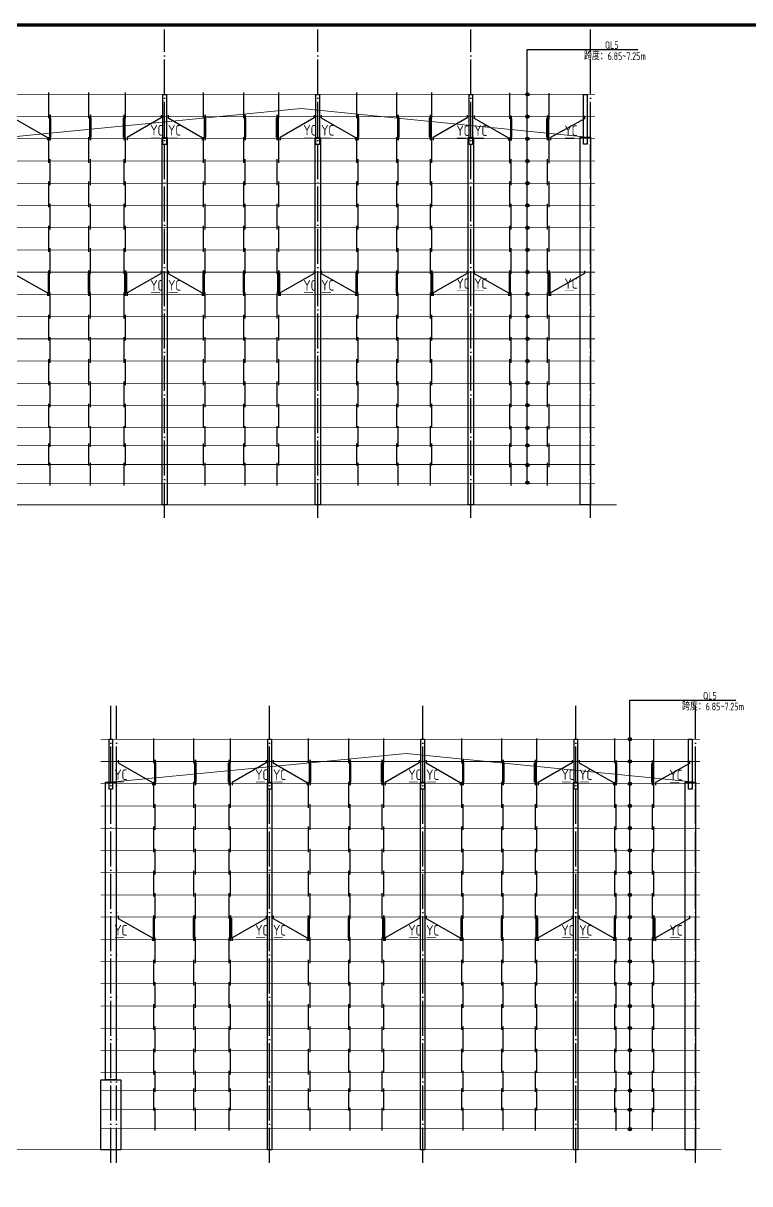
# Model space of a CAD drawing. Extents: x 69728788 to 150676229, y 15322671 to 43663798.
# Drawn here: x 75199754 to 75241285, y 20212688 to 20279003 of the extents above; entities that cross this region are included whole.
import ezdxf

# ---------------------------------------------------------------- set-up
doc = ezdxf.new("R2010")
doc.units = 0
doc.header["$LTSCALE"] = 1000
doc.header["$MEASUREMENT"] = 0
doc.linetypes.add('DOTE', pattern=[2.42, 2, -0.2, 0.02, -0.2])
doc.layers.get('0').update_dxf_attribs({"linetype": 'CONTINUOUS'})
for name, color, linetype in [('AXIS', 3, 'CONTINUOUS'), ('B标注', 3, 'CONTINUOUS'), ('DOTE', 251, 'DOTE'), ('PUB_DIM', 3, 'CONTINUOUS'), ('PUB_TITLE', 4, 'CONTINUOUS'), ('QL', 4, 'CONTINUOUS'), ('屋面隅撑', 1, 'CONTINUOUS'), ('檩条拉条', 253, 'CONTINUOUS'), ('钢柱', 3, 'CONTINUOUS')]:
    doc.layers.add(name, color=color, linetype=linetype)
doc.layers.add('节点', color=3, linetype='CONTINUOUS', lineweight=13)
doc.styles.add('TSSD_Rein', font='atssdeng.shx', dxfattribs={"width": 0.7, "bigfont": 'atssdchn.shx'})

msp = doc.modelspace()

# ---------------------------------------------------------------- hatches: boundary and pattern name
at = {"layer": 'PUB_DIM'}
for points in [[(75228572.4, 20275032, -1), (75228572.4, 20274844.3, -1)], [(75228572.4, 20273762, -1), (75228572.4, 20273574.3, -1)], [(75228572.4, 20272492, -1), (75228572.4, 20272304.3, -1)], [(75228572.4, 20271222, -1), (75228572.4, 20271034.3, -1)], [(75228572.4, 20269952, -1), (75228572.4, 20269764.3, -1)], [(75228572.4, 20268682, -1), (75228572.4, 20268494.3, -1)], [(75228572.4, 20267412, -1), (75228572.4, 20267224.3, -1)], [(75228572.4, 20266142, -1), (75228572.4, 20265954.3, -1)], [(75228572.4, 20264872, -1), (75228572.4, 20264684.3, -1)], [(75228572.4, 20263620.9, -1), (75228572.4, 20263433.2, -1)], [(75228572.4, 20262345.5, -1), (75228572.4, 20262157.8, -1)], [(75228572.4, 20261069.9, -1), (75228572.4, 20260882.2, -1)], [(75228572.4, 20259791.6, -1), (75228572.4, 20259603.9, -1)], [(75228572.4, 20258543.9, -1), (75228572.4, 20258356.2, -1)], [(75228572.4, 20257270.2, -1), (75228572.4, 20257082.5, -1)], [(75228572.4, 20255971.3, -1), (75228572.4, 20255783.6, -1)], [(75228572.4, 20254973.2, -1), (75228572.4, 20254785.5, -1)], [(75228572.4, 20253849.4, -1), (75228572.4, 20253661.7, -1)], [(75228572.4, 20252843.5, -1), (75228572.4, 20252655.8, -1)], [(75234431, 20238182.6, -1), (75234431, 20237994.9, -1)], [(75234431, 20236912.6, -1), (75234431, 20236724.9, -1)], [(75234431, 20235642.6, -1), (75234431, 20235454.9, -1)], [(75234431, 20234372.6, -1), (75234431, 20234184.9, -1)], [(75234431, 20233102.6, -1), (75234431, 20232914.9, -1)], [(75234431, 20231832.6, -1), (75234431, 20231644.9, -1)], [(75234431, 20230562.6, -1), (75234431, 20230374.9, -1)], [(75234431, 20229292.6, -1), (75234431, 20229104.9, -1)], [(75234431, 20228022.6, -1), (75234431, 20227834.9, -1)], [(75234431, 20226761.6, -1), (75234431, 20226573.9, -1)], [(75234431, 20225486.2, -1), (75234431, 20225298.5, -1)], [(75234431, 20224210.5, -1), (75234431, 20224022.8, -1)], [(75234431, 20222932.3, -1), (75234431, 20222744.6, -1)], [(75234431, 20221684.6, -1), (75234431, 20221496.9, -1)], [(75234431, 20220410.8, -1), (75234431, 20220223.1, -1)], [(75234431, 20219110.3, -1), (75234431, 20218922.6, -1)], [(75234438.7, 20218110.3, -1), (75234438.7, 20217922.6, -1)], [(75234431, 20217010.3, -1), (75234431, 20216822.6, -1)], [(75234431, 20215910.3, -1), (75234431, 20215722.6, -1)]]:
    msp.add_hatch(color=256, dxfattribs=at).paths.add_polyline_path(points)

# ---------------------------------------------------------------- linework, layer by layer
at = {"const_width": 50}
for points in [[(75124877.1, 20251488.1), (75233666.3, 20251488.1)], [(75124877.1, 20214636.9), (75239666.3, 20214636.9)]]:
    msp.add_lwpolyline(points, dxfattribs=at)
at = {"layer": 'B标注'}
for p, q in [((75228564, 20252849.7), (75228564, 20277496.8)), ((75228564, 20277496.8), (75234883.9, 20277496.8)), ((75234422.6, 20215916.5), (75234422.6, 20240316.6)), ((75234422.6, 20240316.6), (75240492.5, 20240316.6))]:
    msp.add_line(p, q, dxfattribs=at)
at = {"layer": 'DOTE'}
for p, q in [((75207838.5, 20250738.1), (75207838.5, 20278639.3)), ((75216588.5, 20250738.1), (75216588.5, 20278639.3)), ((75225338.5, 20250738.1), (75225338.5, 20278639.3)), ((75232188.5, 20250738.1), (75232188.5, 20278639.3)), ((75204763.5, 20213886.9), (75204763.5, 20239992.3)), ((75205088.5, 20213886.9), (75205088.5, 20239992.3)), ((75213838.5, 20213886.9), (75213838.5, 20239992.3)), ((75222588.5, 20213886.9), (75222588.5, 20239992.3)), ((75231338.5, 20213886.9), (75231338.5, 20239992.3)), ((75238188.5, 20213886.9), (75238188.5, 20239992.3))]:
    msp.add_line(p, q, dxfattribs=at)
at = {"layer": 'PUB_DIM'}
for centre in [(75228572.4, 20274938.1), (75228572.4, 20273668.1), (75228572.4, 20272398.1), (75228572.4, 20271128.1), (75228572.4, 20269858.1), (75228572.4, 20268588.1), (75228572.4, 20267318.1), (75228572.4, 20266048.1), (75228572.4, 20264778.1), (75228572.4, 20263527.1), (75228572.4, 20262251.7), (75228572.4, 20260976), (75228572.4, 20259697.8), (75228572.4, 20258450.1), (75228572.4, 20257176.3), (75228572.4, 20255877.5), (75228572.4, 20254879.4), (75228572.4, 20253755.5), (75228572.4, 20252749.7), (75234431, 20238088.8), (75234431, 20236818.8), (75234431, 20235548.8), (75234431, 20234278.8), (75234431, 20233008.8), (75234431, 20231738.8), (75234431, 20230468.8), (75234431, 20229198.8), (75234431, 20227928.8), (75234431, 20226667.7), (75234431, 20225392.3), (75234431, 20224116.7), (75234431, 20222838.4), (75234431, 20221590.7), (75234431, 20220317), (75234431, 20219016.5), (75234438.7, 20218016.5), (75234431, 20216916.5), (75234431, 20215816.5)]:
    msp.add_circle(centre, 93.9, dxfattribs=at)
at = {"layer": 'PUB_TITLE', "const_width": 200}
msp.add_lwpolyline([(75112584.3, 20164102.8), (75273784.3, 20164102.8), (75273784.3, 20278902.8), (75112584.3, 20278902.8)], close=True, dxfattribs=at)
at = {"layer": 'PUB_TITLE'}
msp.add_lwpolyline([(75107584.3, 20160102.8), (75275784.3, 20160102.8), (75275784.3, 20278902.8), (75107584.3, 20278902.8)], close=True, dxfattribs=at)
at = {"layer": 'QL', "const_width": 40}
for points in [[(75125838.5, 20274938.1), (75232438.5, 20274938.1)], [(75125838.5, 20273668.1), (75232438.5, 20273668.1)], [(75125838.5, 20273668.1), (75232438.5, 20273668.1)], [(75125838.5, 20272398.1), (75232438.5, 20272398.1)], [(75125838.5, 20271128.1), (75232438.5, 20271128.1)], [(75125838.5, 20269858.1), (75232438.5, 20269858.1)], [(75125838.5, 20268588.1), (75232438.5, 20268588.1)], [(75125838.5, 20267318.1), (75232438.5, 20267318.1)], [(75125838.5, 20267318.1), (75232438.5, 20267318.1)], [(75125838.5, 20266048.1), (75232438.5, 20266048.1)], [(75125838.5, 20264778.1), (75232438.5, 20264778.1)], [(75125838.5, 20263508.1), (75232438.5, 20263508.1)], [(75125838.5, 20262238.1), (75232438.5, 20262238.1)], [(75125838.5, 20260968.1), (75232438.5, 20260968.1)], [(75125838.5, 20259698.1), (75232438.5, 20259698.1)], [(75125838.5, 20258428.1), (75232438.5, 20258428.1)], [(75125838.5, 20257158.1), (75232438.5, 20257158.1)], [(75125838.5, 20255888.1), (75232438.5, 20255888.1)], [(75125838.5, 20254888.1), (75232438.5, 20254888.1)], [(75125838.5, 20253788.1), (75232438.5, 20253788.1)], [(75125838.5, 20252688.1), (75232438.5, 20252688.1)], [(75204188.5, 20238076.9), (75238438.5, 20238076.9)], [(75204188.5, 20236816.9), (75238438.5, 20236816.9)], [(75204188.5, 20236816.9), (75238438.5, 20236816.9)], [(75204188.5, 20235546.9), (75238438.5, 20235546.9)], [(75204188.5, 20234276.9), (75238438.5, 20234276.9)], [(75204188.5, 20233006.9), (75238438.5, 20233006.9)], [(75204188.5, 20231736.9), (75238438.5, 20231736.9)], [(75204188.5, 20230466.9), (75238438.5, 20230466.9)], [(75204188.5, 20230466.9), (75238438.5, 20230466.9)], [(75204188.5, 20229196.9), (75238438.5, 20229196.9)], [(75204188.5, 20227926.9), (75238438.5, 20227926.9)], [(75204188.5, 20226656.9), (75238438.5, 20226656.9)], [(75204188.5, 20225386.9), (75238438.5, 20225386.9)], [(75204188.5, 20224116.9), (75238438.5, 20224116.9)], [(75204188.5, 20222846.9), (75238438.5, 20222846.9)], [(75204188.5, 20221576.9), (75238438.5, 20221576.9)], [(75204188.5, 20220306.9), (75238438.5, 20220306.9)], [(75204188.5, 20219036.9), (75238438.5, 20219036.9)], [(75204188.5, 20218036.9), (75238438.5, 20218036.9)], [(75204188.5, 20216936.9), (75238438.5, 20216936.9)], [(75204188.5, 20215836.9), (75238438.5, 20215836.9)]]:
    msp.add_lwpolyline(points, dxfattribs=at)
at = {"layer": '屋面隅撑', "const_width": 30}
for points in [[(75207573.5, 20272469.1), (75207051.1, 20272469.1)], [(75208590, 20272469.1), (75208067.6, 20272469.1)], [(75216323.5, 20272469.1), (75215801.1, 20272469.1)], [(75217340, 20272469.1), (75216817.6, 20272469.1)], [(75225073.5, 20272449.1), (75224551.1, 20272449.1)], [(75226090, 20272449.1), (75225567.6, 20272449.1)], [(75231248.5, 20272449.1), (75230726.1, 20272449.1)], [(75225073.5, 20263710.2), (75224551.1, 20263710.2)], [(75226090, 20263710.2), (75225567.6, 20263710.2)], [(75231248.5, 20263710.2), (75230726.1, 20263710.2)], [(75207573.5, 20263608.1), (75207051.1, 20263608.1)], [(75208590, 20263608.1), (75208067.6, 20263608.1)], [(75216323.5, 20263608.1), (75215801.1, 20263608.1)], [(75217340, 20263608.1), (75216817.6, 20263608.1)], [(75205515, 20235646.9), (75204992.6, 20235646.9)], [(75213573.5, 20235646.9), (75213051.1, 20235646.9)], [(75214590, 20235646.9), (75214067.6, 20235646.9)], [(75222323.5, 20235646.9), (75221801.1, 20235646.9)], [(75223340, 20235646.9), (75222817.6, 20235646.9)], [(75231073.5, 20235646.9), (75230551.1, 20235646.9)], [(75232090, 20235646.9), (75231567.6, 20235646.9)], [(75237248.5, 20235626.9), (75236726.1, 20235626.9)], [(75205515, 20226756.9), (75204992.6, 20226756.9)], [(75213573.5, 20226756.9), (75213051.1, 20226756.9)], [(75214590, 20226756.9), (75214067.6, 20226756.9)], [(75222323.5, 20226756.9), (75221801.1, 20226756.9)], [(75223340, 20226756.9), (75222817.6, 20226756.9)], [(75231073.5, 20226756.9), (75230551.1, 20226756.9)], [(75232090, 20226756.9), (75231567.6, 20226756.9)], [(75237248.5, 20226756.9), (75236726.1, 20226756.9)]]:
    msp.add_lwpolyline(points, dxfattribs=at)
at = {"layer": '檩条拉条'}
for p, q in [((75201218.5, 20273568.1), (75201218.5, 20275037.8)), ((75203513.5, 20273568.1), (75203513.5, 20275037.8)), ((75205608.5, 20273568.1), (75205608.5, 20275037.8)), ((75210068.5, 20273568.1), (75210068.5, 20275037.8)), ((75212363.5, 20273568.1), (75212363.5, 20275037.8)), ((75214358.5, 20273568.1), (75214358.5, 20275037.8)), ((75218818.5, 20273568.1), (75218818.5, 20275037.8)), ((75221113.5, 20273568.1), (75221113.5, 20275037.8)), ((75223108.5, 20273568.1), (75223108.5, 20275037.8)), ((75227568.5, 20273548.1), (75227568.5, 20275017.8)), ((75229808.5, 20273528.1), (75229808.5, 20274997.8)), ((75201298.5, 20273761.3), (75201298.5, 20272318.1)), ((75201298.5, 20272318.1), (75201298.5, 20273761.3)), ((75203593.5, 20273761.3), (75203593.5, 20272318.1)), ((75203593.5, 20272318.1), (75203593.5, 20273761.3)), ((75205528.5, 20273761.3), (75205528.5, 20272318.1)), ((75205528.5, 20272318.1), (75205528.5, 20273761.3)), ((75210148.5, 20273761.3), (75210148.5, 20272318.1)), ((75210148.5, 20272318.1), (75210148.5, 20273761.3)), ((75212443.5, 20273761.3), (75212443.5, 20272318.1)), ((75212443.5, 20272318.1), (75212443.5, 20273761.3)), ((75214278.5, 20273761.3), (75214278.5, 20272318.1)), ((75214278.5, 20272318.1), (75214278.5, 20273761.3)), ((75218898.5, 20273761.3), (75218898.5, 20272318.1)), ((75218898.5, 20272318.1), (75218898.5, 20273761.3)), ((75221193.5, 20273761.3), (75221193.5, 20272318.1)), ((75221193.5, 20272318.1), (75221193.5, 20273761.3)), ((75223028.5, 20273761.3), (75223028.5, 20272318.1)), ((75223028.5, 20272318.1), (75223028.5, 20273761.3)), ((75227648.5, 20273701.3), (75227648.5, 20272298.1)), ((75227648.5, 20272298.1), (75227648.5, 20273701.3)), ((75229728.5, 20273721.3), (75229728.5, 20272318.1)), ((75229728.5, 20272318.1), (75229728.5, 20273721.3)), ((75201218.5, 20271028.1), (75201218.5, 20272497.8)), ((75203513.5, 20271028.1), (75203513.5, 20272497.8)), ((75205608.5, 20271028.1), (75205608.5, 20272497.8)), ((75210068.5, 20271028.1), (75210068.5, 20272497.8)), ((75212363.5, 20271028.1), (75212363.5, 20272497.8)), ((75214358.5, 20271028.1), (75214358.5, 20272497.8)), ((75218818.5, 20271028.1), (75218818.5, 20272497.8)), ((75221113.5, 20271028.1), (75221113.5, 20272497.8)), ((75223108.5, 20271028.1), (75223108.5, 20272497.8)), ((75227568.5, 20271008.1), (75227568.5, 20272477.8)), ((75229808.5, 20271008.1), (75229808.5, 20272497.8)), ((75201298.5, 20269758.1), (75201298.5, 20271227.8)), ((75203593.5, 20269758.1), (75203593.5, 20271227.8)), ((75205528.5, 20269758.1), (75205528.5, 20271227.8)), ((75210148.5, 20269758.1), (75210148.5, 20271227.8)), ((75212443.5, 20269758.1), (75212443.5, 20271227.8)), ((75214278.5, 20269758.1), (75214278.5, 20271227.8)), ((75218898.5, 20269758.1), (75218898.5, 20271227.8)), ((75221193.5, 20269758.1), (75221193.5, 20271227.8)), ((75223028.5, 20269758.1), (75223028.5, 20271227.8)), ((75227648.5, 20269758.1), (75227648.5, 20271227.8)), ((75229728.5, 20269758.1), (75229728.5, 20271227.8)), ((75201218.5, 20268488.1), (75201218.5, 20269957.8)), ((75203513.5, 20268488.1), (75203513.5, 20269957.8)), ((75205608.5, 20268488.1), (75205608.5, 20269957.8)), ((75210068.5, 20268488.1), (75210068.5, 20269957.8)), ((75212363.5, 20268488.1), (75212363.5, 20269957.8)), ((75214358.5, 20268488.1), (75214358.5, 20269957.8)), ((75218818.5, 20268488.1), (75218818.5, 20269957.8)), ((75221113.5, 20268488.1), (75221113.5, 20269957.8)), ((75223108.5, 20268488.1), (75223108.5, 20269957.8)), ((75227568.5, 20268488.1), (75227568.5, 20269957.8)), ((75229808.5, 20268488.1), (75229808.5, 20269957.8)), ((75201298.5, 20267218.1), (75201298.5, 20268687.8)), ((75203593.5, 20267218.1), (75203593.5, 20268687.8)), ((75205528.5, 20267218.1), (75205528.5, 20268687.8)), ((75210148.5, 20267218.1), (75210148.5, 20268687.8)), ((75212443.5, 20267218.1), (75212443.5, 20268687.8)), ((75214278.5, 20267218.1), (75214278.5, 20268687.8)), ((75218898.5, 20267218.1), (75218898.5, 20268687.8)), ((75221193.5, 20267218.1), (75221193.5, 20268687.8)), ((75223028.5, 20267218.1), (75223028.5, 20268687.8)), ((75227648.5, 20267218.1), (75227648.5, 20268687.8)), ((75229728.5, 20267218.1), (75229728.5, 20268687.8)), ((75201218.5, 20265948.1), (75201218.5, 20267417.8)), ((75203513.5, 20265948.1), (75203513.5, 20267417.8)), ((75205608.5, 20265948.1), (75205608.5, 20267417.8)), ((75210068.5, 20265948.1), (75210068.5, 20267417.8)), ((75212363.5, 20265948.1), (75212363.5, 20267417.8)), ((75214358.5, 20265948.1), (75214358.5, 20267417.8)), ((75218818.5, 20265948.1), (75218818.5, 20267417.8)), ((75221113.5, 20265948.1), (75221113.5, 20267417.8)), ((75223108.5, 20265948.1), (75223108.5, 20267417.8)), ((75227568.5, 20265948.1), (75227568.5, 20267417.8)), ((75229808.5, 20265948.1), (75229808.5, 20267417.8)), ((75201298.5, 20264678.1), (75201298.5, 20266147.8)), ((75203593.5, 20264678.1), (75203593.5, 20266147.8)), ((75205528.5, 20264678.1), (75205528.5, 20266147.8)), ((75210148.5, 20264678.1), (75210148.5, 20266147.8)), ((75212443.5, 20264678.1), (75212443.5, 20266147.8)), ((75214278.5, 20264678.1), (75214278.5, 20266147.8)), ((75218898.5, 20264678.1), (75218898.5, 20266147.8)), ((75221193.5, 20264678.1), (75221193.5, 20266147.8)), ((75223028.5, 20264678.1), (75223028.5, 20266147.8)), ((75227648.5, 20264678.1), (75227648.5, 20266147.8)), ((75229728.5, 20264678.1), (75229728.5, 20266147.8)), ((75201218.5, 20264871.3), (75201218.5, 20263428.1)), ((75201218.5, 20263428.1), (75201218.5, 20264871.3)), ((75203513.5, 20264871.3), (75203513.5, 20263428.1)), ((75203513.5, 20263428.1), (75203513.5, 20264871.3)), ((75205608.5, 20264871.3), (75205608.5, 20263428.1)), ((75205608.5, 20263428.1), (75205608.5, 20264871.3)), ((75210068.5, 20264871.3), (75210068.5, 20263428.1)), ((75210068.5, 20263428.1), (75210068.5, 20264871.3)), ((75212363.5, 20264871.3), (75212363.5, 20263428.1)), ((75212363.5, 20263428.1), (75212363.5, 20264871.3)), ((75214358.5, 20264871.3), (75214358.5, 20263428.1)), ((75214358.5, 20263428.1), (75214358.5, 20264871.3)), ((75218818.5, 20264871.3), (75218818.5, 20263428.1)), ((75218818.5, 20263428.1), (75218818.5, 20264871.3)), ((75221113.5, 20264871.3), (75221113.5, 20263428.1)), ((75221113.5, 20263428.1), (75221113.5, 20264871.3)), ((75223108.5, 20264871.3), (75223108.5, 20263428.1)), ((75223108.5, 20263428.1), (75223108.5, 20264871.3)), ((75227568.5, 20264871.3), (75227568.5, 20263428.1)), ((75227568.5, 20263428.1), (75227568.5, 20264871.3)), ((75229808.5, 20264871.3), (75229808.5, 20263428.1)), ((75229808.5, 20263428.1), (75229808.5, 20264871.3)), ((75201298.5, 20262138.1), (75201298.5, 20263607.8)), ((75203593.5, 20262138.1), (75203593.5, 20263607.8)), ((75205528.5, 20262138.1), (75205528.5, 20263607.8)), ((75210148.5, 20262138.1), (75210148.5, 20263607.8)), ((75212443.5, 20262138.1), (75212443.5, 20263607.8)), ((75214278.5, 20262138.1), (75214278.5, 20263607.8)), ((75218898.5, 20262138.1), (75218898.5, 20263607.8)), ((75221193.5, 20262138.1), (75221193.5, 20263607.8)), ((75223028.5, 20262138.1), (75223028.5, 20263607.8)), ((75227648.5, 20262138.1), (75227648.5, 20263607.8)), ((75229728.5, 20262138.1), (75229728.5, 20263607.8)), ((75201218.5, 20260868.1), (75201218.5, 20262337.8)), ((75203513.5, 20260868.1), (75203513.5, 20262337.8)), ((75205608.5, 20260868.1), (75205608.5, 20262337.8)), ((75210068.5, 20260868.1), (75210068.5, 20262337.8)), ((75212363.5, 20260868.1), (75212363.5, 20262337.8)), ((75214358.5, 20260868.1), (75214358.5, 20262337.8)), ((75218818.5, 20260868.1), (75218818.5, 20262337.8)), ((75221113.5, 20260868.1), (75221113.5, 20262337.8)), ((75223108.5, 20260868.1), (75223108.5, 20262337.8)), ((75227568.5, 20260868.1), (75227568.5, 20262337.8)), ((75229808.5, 20260868.1), (75229808.5, 20262337.8)), ((75201298.5, 20259598.1), (75201298.5, 20261067.8)), ((75203593.5, 20259598.1), (75203593.5, 20261067.8)), ((75205528.5, 20259598.1), (75205528.5, 20261067.8)), ((75210148.5, 20259598.1), (75210148.5, 20261067.8)), ((75212443.5, 20259598.1), (75212443.5, 20261067.8)), ((75214278.5, 20259598.1), (75214278.5, 20261067.8)), ((75218898.5, 20259598.1), (75218898.5, 20261067.8)), ((75221193.5, 20259598.1), (75221193.5, 20261067.8)), ((75223028.5, 20259598.1), (75223028.5, 20261067.8)), ((75227648.5, 20259598.1), (75227648.5, 20261067.8)), ((75229728.5, 20259598.1), (75229728.5, 20261067.8)), ((75201218.5, 20258328.1), (75201218.5, 20259797.8)), ((75203513.5, 20258328.1), (75203513.5, 20259797.8)), ((75205608.5, 20258328.1), (75205608.5, 20259797.8)), ((75210068.5, 20258328.1), (75210068.5, 20259797.8)), ((75212363.5, 20258328.1), (75212363.5, 20259797.8)), ((75214358.5, 20258328.1), (75214358.5, 20259797.8)), ((75218818.5, 20258328.1), (75218818.5, 20259797.8)), ((75221113.5, 20258328.1), (75221113.5, 20259797.8)), ((75223108.5, 20258328.1), (75223108.5, 20259797.8)), ((75227568.5, 20258328.1), (75227568.5, 20259797.8)), ((75229808.5, 20258328.1), (75229808.5, 20259797.8)), ((75201298.5, 20257058.1), (75201298.5, 20258527.8)), ((75203593.5, 20257058.1), (75203593.5, 20258527.8)), ((75205528.5, 20257058.1), (75205528.5, 20258527.8)), ((75210148.5, 20257058.1), (75210148.5, 20258527.8)), ((75212443.5, 20257058.1), (75212443.5, 20258527.8)), ((75214278.5, 20257058.1), (75214278.5, 20258527.8)), ((75218898.5, 20257058.1), (75218898.5, 20258527.8)), ((75221193.5, 20257058.1), (75221193.5, 20258527.8)), ((75223028.5, 20257058.1), (75223028.5, 20258527.8)), ((75227648.5, 20257058.1), (75227648.5, 20258527.8)), ((75229728.5, 20257058.1), (75229728.5, 20258527.8)), ((75201218.5, 20255888.1), (75201218.5, 20257257.8)), ((75203513.5, 20255888.1), (75203513.5, 20257257.8)), ((75205608.5, 20255888.1), (75205608.5, 20257257.8)), ((75210068.5, 20255888.1), (75210068.5, 20257257.8)), ((75212363.5, 20255888.1), (75212363.5, 20257257.8)), ((75214358.5, 20255888.1), (75214358.5, 20257257.8)), ((75218818.5, 20255888.1), (75218818.5, 20257257.8)), ((75221113.5, 20255888.1), (75221113.5, 20257257.8)), ((75223108.5, 20255888.1), (75223108.5, 20257257.8)), ((75227568.5, 20255798.1), (75227568.5, 20257257.8)), ((75229808.5, 20255798.1), (75229808.5, 20257257.8)), ((75201298.5, 20254788.1), (75201298.5, 20255987.8)), ((75203593.5, 20254788.1), (75203593.5, 20255987.8)), ((75205528.5, 20254788.1), (75205528.5, 20255987.8)), ((75210148.5, 20254788.1), (75210148.5, 20255987.8)), ((75212443.5, 20254788.1), (75212443.5, 20255987.8)), ((75214278.5, 20254788.1), (75214278.5, 20255987.8)), ((75218898.5, 20254788.1), (75218898.5, 20255987.8)), ((75221193.5, 20254788.1), (75221193.5, 20255987.8)), ((75223028.5, 20254788.1), (75223028.5, 20255987.8)), ((75227648.5, 20254788.1), (75227648.5, 20255987.8)), ((75229728.5, 20254788.1), (75229728.5, 20255987.8)), ((75201218.5, 20253728.1), (75201218.5, 20254987.8)), ((75203513.5, 20253728.1), (75203513.5, 20254987.8)), ((75205608.5, 20253728.1), (75205608.5, 20254987.8)), ((75210068.5, 20253728.1), (75210068.5, 20254987.8)), ((75212363.5, 20253728.1), (75212363.5, 20254987.8)), ((75214358.5, 20253728.1), (75214358.5, 20254987.8)), ((75218818.5, 20253728.1), (75218818.5, 20254987.8)), ((75221113.5, 20253728.1), (75221113.5, 20254987.8)), ((75223108.5, 20253728.1), (75223108.5, 20254987.8)), ((75227568.5, 20253638.1), (75227568.5, 20254987.8)), ((75229808.5, 20253638.1), (75229808.5, 20254987.8)), ((75201298.5, 20252588.1), (75201298.5, 20253887.8)), ((75203593.5, 20252588.1), (75203593.5, 20253887.8)), ((75205528.5, 20252588.1), (75205528.5, 20253887.8)), ((75210148.5, 20252588.1), (75210148.5, 20253887.8)), ((75212443.5, 20252588.1), (75212443.5, 20253887.8)), ((75214278.5, 20252588.1), (75214278.5, 20253887.8)), ((75218898.5, 20252588.1), (75218898.5, 20253887.8)), ((75221193.5, 20252588.1), (75221193.5, 20253887.8)), ((75223028.5, 20252588.1), (75223028.5, 20253887.8)), ((75227648.5, 20252588.1), (75227648.5, 20253887.8)), ((75229728.5, 20252588.1), (75229728.5, 20253887.8)), ((75207218.5, 20236716.9), (75207218.5, 20238136.6)), ((75209513.5, 20236716.9), (75209513.5, 20238136.6)), ((75211608.5, 20236716.9), (75211608.5, 20238136.6)), ((75216068.5, 20236716.9), (75216068.5, 20238136.6)), ((75218363.5, 20236716.9), (75218363.5, 20238136.6)), ((75220358.5, 20236716.9), (75220358.5, 20238136.6)), ((75224818.5, 20236716.9), (75224818.5, 20238136.6)), ((75227113.5, 20236716.9), (75227113.5, 20238136.6)), ((75229108.5, 20236716.9), (75229108.5, 20238136.6)), ((75233568.5, 20236716.9), (75233568.5, 20238136.6)), ((75235808.5, 20236676.9), (75235808.5, 20238096.6)), ((75207298.5, 20236910.1), (75207298.5, 20235466.9)), ((75207298.5, 20235466.9), (75207298.5, 20236910.1)), ((75209593.5, 20236910.1), (75209593.5, 20235466.9)), ((75209593.5, 20235466.9), (75209593.5, 20236910.1)), ((75211528.5, 20236910.1), (75211528.5, 20235466.9)), ((75211528.5, 20235466.9), (75211528.5, 20236910.1)), ((75216148.5, 20236910.1), (75216148.5, 20235466.9)), ((75216148.5, 20235466.9), (75216148.5, 20236910.1)), ((75218443.5, 20236910.1), (75218443.5, 20235466.9)), ((75218443.5, 20235466.9), (75218443.5, 20236910.1)), ((75220278.5, 20236910.1), (75220278.5, 20235466.9)), ((75220278.5, 20235466.9), (75220278.5, 20236910.1)), ((75224898.5, 20236910.1), (75224898.5, 20235466.9)), ((75224898.5, 20235466.9), (75224898.5, 20236910.1)), ((75227193.5, 20236910.1), (75227193.5, 20235466.9)), ((75227193.5, 20235466.9), (75227193.5, 20236910.1)), ((75229028.5, 20236910.1), (75229028.5, 20235466.9)), ((75229028.5, 20235466.9), (75229028.5, 20236910.1)), ((75233648.5, 20236870.1), (75233648.5, 20235466.9)), ((75233648.5, 20235466.9), (75233648.5, 20236870.1)), ((75235728.5, 20236870.1), (75235728.5, 20235466.9)), ((75235728.5, 20235466.9), (75235728.5, 20236870.1)), ((75207218.5, 20234176.9), (75207218.5, 20235646.6)), ((75209513.5, 20234176.9), (75209513.5, 20235646.6)), ((75211608.5, 20234176.9), (75211608.5, 20235646.6)), ((75216068.5, 20234176.9), (75216068.5, 20235646.6)), ((75218363.5, 20234176.9), (75218363.5, 20235646.6)), ((75220358.5, 20234176.9), (75220358.5, 20235646.6)), ((75224818.5, 20234176.9), (75224818.5, 20235646.6)), ((75227113.5, 20234176.9), (75227113.5, 20235646.6)), ((75229108.5, 20234176.9), (75229108.5, 20235646.6)), ((75233568.5, 20234176.9), (75233568.5, 20235646.6)), ((75235808.5, 20234176.9), (75235808.5, 20235646.6)), ((75207298.5, 20232906.9), (75207298.5, 20234376.6)), ((75209593.5, 20232906.9), (75209593.5, 20234376.6)), ((75211528.5, 20232906.9), (75211528.5, 20234376.6)), ((75216148.5, 20232906.9), (75216148.5, 20234376.6)), ((75218443.5, 20232906.9), (75218443.5, 20234376.6)), ((75220278.5, 20232906.9), (75220278.5, 20234376.6)), ((75224898.5, 20232906.9), (75224898.5, 20234376.6)), ((75227193.5, 20232906.9), (75227193.5, 20234376.6)), ((75229028.5, 20232906.9), (75229028.5, 20234376.6)), ((75233648.5, 20232906.9), (75233648.5, 20234376.6)), ((75235728.5, 20232906.9), (75235728.5, 20234376.6)), ((75207218.5, 20231636.9), (75207218.5, 20233106.6)), ((75209513.5, 20231636.9), (75209513.5, 20233106.6)), ((75211608.5, 20231636.9), (75211608.5, 20233106.6)), ((75216068.5, 20231636.9), (75216068.5, 20233106.6)), ((75218363.5, 20231636.9), (75218363.5, 20233106.6)), ((75220358.5, 20231636.9), (75220358.5, 20233106.6)), ((75224818.5, 20231636.9), (75224818.5, 20233106.6)), ((75227113.5, 20231636.9), (75227113.5, 20233106.6)), ((75229108.5, 20231636.9), (75229108.5, 20233106.6)), ((75233568.5, 20231636.9), (75233568.5, 20233106.6)), ((75235808.5, 20231636.9), (75235808.5, 20233106.6)), ((75207298.5, 20230366.9), (75207298.5, 20231836.6)), ((75209593.5, 20230366.9), (75209593.5, 20231836.6)), ((75211528.5, 20230366.9), (75211528.5, 20231836.6)), ((75216148.5, 20230366.9), (75216148.5, 20231836.6)), ((75218443.5, 20230366.9), (75218443.5, 20231836.6)), ((75220278.5, 20230366.9), (75220278.5, 20231836.6)), ((75224898.5, 20230366.9), (75224898.5, 20231836.6)), ((75227193.5, 20230366.9), (75227193.5, 20231836.6)), ((75229028.5, 20230366.9), (75229028.5, 20231836.6)), ((75233648.5, 20230366.9), (75233648.5, 20231836.6)), ((75235728.5, 20230366.9), (75235728.5, 20231836.6)), ((75207218.5, 20229096.9), (75207218.5, 20230566.6)), ((75209513.5, 20229096.9), (75209513.5, 20230566.6)), ((75211608.5, 20229096.9), (75211608.5, 20230566.6)), ((75216068.5, 20229096.9), (75216068.5, 20230566.6)), ((75218363.5, 20229096.9), (75218363.5, 20230566.6)), ((75220358.5, 20229096.9), (75220358.5, 20230566.6)), ((75224818.5, 20229096.9), (75224818.5, 20230566.6)), ((75227113.5, 20229096.9), (75227113.5, 20230566.6)), ((75229108.5, 20229096.9), (75229108.5, 20230566.6)), ((75233568.5, 20229096.9), (75233568.5, 20230566.6)), ((75235808.5, 20229096.9), (75235808.5, 20230566.6)), ((75207298.5, 20227826.9), (75207298.5, 20229296.6)), ((75209593.5, 20227826.9), (75209593.5, 20229296.6)), ((75211528.5, 20227826.9), (75211528.5, 20229296.6)), ((75216148.5, 20227826.9), (75216148.5, 20229296.6)), ((75218443.5, 20227826.9), (75218443.5, 20229296.6)), ((75220278.5, 20227826.9), (75220278.5, 20229296.6)), ((75224898.5, 20227826.9), (75224898.5, 20229296.6)), ((75227193.5, 20227826.9), (75227193.5, 20229296.6)), ((75229028.5, 20227826.9), (75229028.5, 20229296.6)), ((75233648.5, 20227826.9), (75233648.5, 20229296.6)), ((75235728.5, 20227826.9), (75235728.5, 20229296.6)), ((75207218.5, 20228020.1), (75207218.5, 20226576.9)), ((75207218.5, 20226576.9), (75207218.5, 20228020.1)), ((75209513.5, 20228020.1), (75209513.5, 20226576.9)), ((75209513.5, 20226576.9), (75209513.5, 20228020.1)), ((75211608.5, 20228020.1), (75211608.5, 20226576.9)), ((75211608.5, 20226576.9), (75211608.5, 20228020.1)), ((75216068.5, 20228020.1), (75216068.5, 20226576.9)), ((75216068.5, 20226576.9), (75216068.5, 20228020.1)), ((75218363.5, 20228020.1), (75218363.5, 20226576.9)), ((75218363.5, 20226576.9), (75218363.5, 20228020.1)), ((75220358.5, 20228020.1), (75220358.5, 20226576.9)), ((75220358.5, 20226576.9), (75220358.5, 20228020.1)), ((75224818.5, 20228020.1), (75224818.5, 20226576.9)), ((75224818.5, 20226576.9), (75224818.5, 20228020.1)), ((75227113.5, 20228020.1), (75227113.5, 20226576.9)), ((75227113.5, 20226576.9), (75227113.5, 20228020.1)), ((75229108.5, 20228020.1), (75229108.5, 20226576.9)), ((75229108.5, 20226576.9), (75229108.5, 20228020.1)), ((75233568.5, 20228020.1), (75233568.5, 20226576.9)), ((75233568.5, 20226576.9), (75233568.5, 20228020.1)), ((75235808.5, 20228020.1), (75235808.5, 20226576.9)), ((75235808.5, 20226576.9), (75235808.5, 20228020.1)), ((75207298.5, 20225286.9), (75207298.5, 20226756.6)), ((75209593.5, 20225286.9), (75209593.5, 20226756.6)), ((75211528.5, 20225286.9), (75211528.5, 20226756.6)), ((75216148.5, 20225286.9), (75216148.5, 20226756.6)), ((75218443.5, 20225286.9), (75218443.5, 20226756.6)), ((75220278.5, 20225286.9), (75220278.5, 20226756.6)), ((75224898.5, 20225286.9), (75224898.5, 20226756.6)), ((75227193.5, 20225286.9), (75227193.5, 20226756.6)), ((75229028.5, 20225286.9), (75229028.5, 20226756.6)), ((75233648.5, 20225286.9), (75233648.5, 20226756.6)), ((75235728.5, 20225286.9), (75235728.5, 20226756.6)), ((75207218.5, 20224016.9), (75207218.5, 20225486.6)), ((75209513.5, 20224016.9), (75209513.5, 20225486.6)), ((75211608.5, 20224016.9), (75211608.5, 20225486.6)), ((75216068.5, 20224016.9), (75216068.5, 20225486.6)), ((75218363.5, 20224016.9), (75218363.5, 20225486.6)), ((75220358.5, 20224016.9), (75220358.5, 20225486.6)), ((75224818.5, 20224016.9), (75224818.5, 20225486.6)), ((75227113.5, 20224016.9), (75227113.5, 20225486.6)), ((75229108.5, 20224016.9), (75229108.5, 20225486.6)), ((75233568.5, 20224016.9), (75233568.5, 20225486.6)), ((75235808.5, 20224016.9), (75235808.5, 20225486.6)), ((75207298.5, 20222746.9), (75207298.5, 20224216.6)), ((75209593.5, 20222746.9), (75209593.5, 20224216.6)), ((75211528.5, 20222746.9), (75211528.5, 20224216.6)), ((75216148.5, 20222746.9), (75216148.5, 20224216.6)), ((75218443.5, 20222746.9), (75218443.5, 20224216.6)), ((75220278.5, 20222746.9), (75220278.5, 20224216.6)), ((75224898.5, 20222746.9), (75224898.5, 20224216.6)), ((75227193.5, 20222746.9), (75227193.5, 20224216.6)), ((75229028.5, 20222746.9), (75229028.5, 20224216.6)), ((75233648.5, 20222746.9), (75233648.5, 20224216.6)), ((75235728.5, 20222746.9), (75235728.5, 20224216.6)), ((75207218.5, 20221476.9), (75207218.5, 20222946.6)), ((75209513.5, 20221476.9), (75209513.5, 20222946.6)), ((75211608.5, 20221476.9), (75211608.5, 20222946.6)), ((75216068.5, 20221476.9), (75216068.5, 20222946.6)), ((75218363.5, 20221476.9), (75218363.5, 20222946.6)), ((75220358.5, 20221476.9), (75220358.5, 20222946.6)), ((75224818.5, 20221476.9), (75224818.5, 20222946.6)), ((75227113.5, 20221476.9), (75227113.5, 20222946.6)), ((75229108.5, 20221476.9), (75229108.5, 20222946.6)), ((75233568.5, 20221476.9), (75233568.5, 20222946.6)), ((75235808.5, 20221476.9), (75235808.5, 20222946.6)), ((75207298.5, 20220206.9), (75207298.5, 20221676.6)), ((75209593.5, 20220206.9), (75209593.5, 20221676.6)), ((75211528.5, 20220206.9), (75211528.5, 20221676.6)), ((75216148.5, 20220206.9), (75216148.5, 20221676.6)), ((75218443.5, 20220206.9), (75218443.5, 20221676.6)), ((75220278.5, 20220206.9), (75220278.5, 20221676.6)), ((75224898.5, 20220206.9), (75224898.5, 20221676.6)), ((75227193.5, 20220206.9), (75227193.5, 20221676.6)), ((75229028.5, 20220206.9), (75229028.5, 20221676.6)), ((75233648.5, 20220206.9), (75233648.5, 20221676.6)), ((75235728.5, 20220206.9), (75235728.5, 20221676.6)), ((75207218.5, 20218936.9), (75207218.5, 20220406.6)), ((75209513.5, 20218936.9), (75209513.5, 20220406.6)), ((75211608.5, 20218936.9), (75211608.5, 20220406.6)), ((75216068.5, 20218936.9), (75216068.5, 20220406.6)), ((75218363.5, 20219036.9), (75218363.5, 20220406.6)), ((75220358.5, 20219036.9), (75220358.5, 20220406.6)), ((75224818.5, 20219036.9), (75224818.5, 20220406.6)), ((75227113.5, 20219036.9), (75227113.5, 20220406.6)), ((75229108.5, 20219036.9), (75229108.5, 20220406.6)), ((75233568.5, 20219036.9), (75233568.5, 20220406.6)), ((75235808.5, 20219036.9), (75235808.5, 20220406.6)), ((75207298.5, 20217936.9), (75207298.5, 20219136.6)), ((75209593.5, 20217936.9), (75209593.5, 20219136.6)), ((75211528.5, 20217936.9), (75211528.5, 20219136.6)), ((75216148.5, 20217936.9), (75216148.5, 20219136.6)), ((75218443.5, 20217936.9), (75218443.5, 20219136.6)), ((75220278.5, 20217936.9), (75220278.5, 20219136.6)), ((75224898.5, 20217936.9), (75224898.5, 20219136.6)), ((75227193.5, 20217936.9), (75227193.5, 20219136.6)), ((75229028.5, 20217936.9), (75229028.5, 20219136.6)), ((75233648.5, 20217936.9), (75233648.5, 20219136.6)), ((75235728.5, 20217936.9), (75235728.5, 20219136.6)), ((75207218.5, 20216876.9), (75207218.5, 20218136.6)), ((75209513.5, 20216876.9), (75209513.5, 20218136.6)), ((75211608.5, 20216876.9), (75211608.5, 20218136.6)), ((75216068.5, 20216876.9), (75216068.5, 20218136.6)), ((75218363.5, 20216876.9), (75218363.5, 20218136.6)), ((75220358.5, 20216876.9), (75220358.5, 20218136.6)), ((75224818.5, 20216876.9), (75224818.5, 20218136.6)), ((75227113.5, 20216876.9), (75227113.5, 20218136.6)), ((75229108.5, 20216876.9), (75229108.5, 20218136.6)), ((75233568.5, 20216786.9), (75233568.5, 20218136.6)), ((75235808.5, 20216786.9), (75235808.5, 20218136.6)), ((75207298.5, 20215736.9), (75207298.5, 20217036.6)), ((75209593.5, 20215736.9), (75209593.5, 20217036.6)), ((75211528.5, 20215736.9), (75211528.5, 20217036.6)), ((75216148.5, 20215736.9), (75216148.5, 20217036.6)), ((75218443.5, 20215736.9), (75218443.5, 20217036.6)), ((75220278.5, 20215736.9), (75220278.5, 20217036.6)), ((75224898.5, 20215736.9), (75224898.5, 20217036.6)), ((75227193.5, 20215736.9), (75227193.5, 20217036.6)), ((75229028.5, 20215736.9), (75229028.5, 20217036.6)), ((75233648.5, 20215736.9), (75233648.5, 20217036.6)), ((75235728.5, 20215736.9), (75235728.5, 20217036.6))]:
    msp.add_line(p, q, dxfattribs=at)
for points in [[(75199188.5, 20273748.1), (75199188.5, 20273588.1), (75201138.5, 20272478.1), (75201138.5, 20272318.1)], [(75207638.5, 20273748.1), (75207638.5, 20273588.1), (75205688.5, 20272478.1), (75205688.5, 20272318.1)], [(75208038.5, 20273748.1), (75208038.5, 20273588.1), (75209988.5, 20272478.1), (75209988.5, 20272318.1)], [(75216388.5, 20273748.1), (75216388.5, 20273588.1), (75214438.5, 20272478.1), (75214438.5, 20272318.1)], [(75216788.5, 20273748.1), (75216788.5, 20273588.1), (75218738.5, 20272478.1), (75218738.5, 20272318.1)], [(75225138.5, 20273748.1), (75225138.5, 20273588.1), (75223188.5, 20272478.1), (75223188.5, 20272318.1)], [(75225538.5, 20273728.1), (75225538.5, 20273568.1), (75227488.5, 20272458.1), (75227488.5, 20272298.1)], [(75231838.5, 20273708.1), (75231838.5, 20273548.1), (75229888.5, 20272478.1), (75229888.5, 20272318.1)], [(75199188.5, 20264858.1), (75199188.5, 20264698.1), (75201138.5, 20263588.1), (75201138.5, 20263428.1)], [(75207638.5, 20264858.1), (75207638.5, 20264698.1), (75205688.5, 20263588.1), (75205688.5, 20263428.1)], [(75208038.5, 20264858.1), (75208038.5, 20264698.1), (75209988.5, 20263588.1), (75209988.5, 20263428.1)], [(75216388.5, 20264858.1), (75216388.5, 20264698.1), (75214438.5, 20263588.1), (75214438.5, 20263428.1)], [(75216788.5, 20264858.1), (75216788.5, 20264698.1), (75218738.5, 20263588.1), (75218738.5, 20263428.1)], [(75225138.5, 20264858.1), (75225138.5, 20264698.1), (75223188.5, 20263588.1), (75223188.5, 20263428.1)], [(75225538.5, 20264858.1), (75225538.5, 20264698.1), (75227488.5, 20263588.1), (75227488.5, 20263428.1)], [(75231838.5, 20264858.1), (75231838.5, 20264698.1), (75229888.5, 20263588.1), (75229888.5, 20263428.1)], [(75205188.5, 20236897), (75205188.5, 20236737), (75207138.5, 20235627), (75207138.5, 20235467)], [(75213638.5, 20236897), (75213638.5, 20236737), (75211688.5, 20235627), (75211688.5, 20235467)], [(75214038.5, 20236897), (75214038.5, 20236737), (75215988.5, 20235627), (75215988.5, 20235467)], [(75222388.5, 20236897), (75222388.5, 20236737), (75220438.5, 20235627), (75220438.5, 20235467)], [(75222788.5, 20236897), (75222788.5, 20236737), (75224738.5, 20235627), (75224738.5, 20235467)], [(75231138.5, 20236897), (75231138.5, 20236737), (75229188.5, 20235627), (75229188.5, 20235467)], [(75231538.5, 20236897), (75231538.5, 20236737), (75233488.5, 20235627), (75233488.5, 20235467)], [(75237838.5, 20236857), (75237838.5, 20236697), (75235888.5, 20235627), (75235888.5, 20235467)], [(75205188.5, 20228007), (75205188.5, 20227847), (75207138.5, 20226737), (75207138.5, 20226577)], [(75213638.5, 20228007), (75213638.5, 20227847), (75211688.5, 20226737), (75211688.5, 20226577)], [(75214038.5, 20228007), (75214038.5, 20227847), (75215988.5, 20226737), (75215988.5, 20226577)], [(75222388.5, 20228007), (75222388.5, 20227847), (75220438.5, 20226737), (75220438.5, 20226577)], [(75222788.5, 20228007), (75222788.5, 20227847), (75224738.5, 20226737), (75224738.5, 20226577)], [(75231138.5, 20228007), (75231138.5, 20227847), (75229188.5, 20226737), (75229188.5, 20226577)], [(75231538.5, 20228007), (75231538.5, 20227847), (75233488.5, 20226737), (75233488.5, 20226577)], [(75237838.5, 20228007), (75237838.5, 20227847), (75235888.5, 20226737), (75235888.5, 20226577)]]:
    msp.add_lwpolyline(points, dxfattribs=at)
for points in [[(75201341.8, 20273601.3), (75201255.3, 20273601.3), (75201255.3, 20272491.3), (75201341.8, 20272491.3)], [(75203636.8, 20273601.3), (75203550.3, 20273601.3), (75203550.3, 20272491.3), (75203636.8, 20272491.3)], [(75205485.3, 20273601.3), (75205571.8, 20273601.3), (75205571.8, 20272491.3), (75205485.3, 20272491.3)], [(75210191.8, 20273601.3), (75210105.3, 20273601.3), (75210105.3, 20272491.3), (75210191.8, 20272491.3)], [(75212486.8, 20273601.3), (75212400.3, 20273601.3), (75212400.3, 20272491.3), (75212486.8, 20272491.3)], [(75214235.3, 20273601.3), (75214321.8, 20273601.3), (75214321.8, 20272491.3), (75214235.3, 20272491.3)], [(75218941.8, 20273601.3), (75218855.3, 20273601.3), (75218855.3, 20272491.3), (75218941.8, 20272491.3)], [(75221236.8, 20273601.3), (75221150.3, 20273601.3), (75221150.3, 20272491.3), (75221236.8, 20272491.3)], [(75222985.3, 20273601.3), (75223071.8, 20273601.3), (75223071.8, 20272491.3), (75222985.3, 20272491.3)], [(75227691.8, 20273541.3), (75227605.3, 20273541.3), (75227605.3, 20272471.3), (75227691.8, 20272471.3)], [(75229685.3, 20273561.3), (75229771.8, 20273561.3), (75229771.8, 20272491.3), (75229685.3, 20272491.3)], [(75201261.8, 20264711.3), (75201175.3, 20264711.3), (75201175.3, 20263601.3), (75201261.8, 20263601.3)], [(75203556.8, 20264711.3), (75203470.3, 20264711.3), (75203470.3, 20263601.3), (75203556.8, 20263601.3)], [(75205565.3, 20264711.3), (75205651.8, 20264711.3), (75205651.8, 20263601.3), (75205565.3, 20263601.3)], [(75210111.8, 20264711.3), (75210025.3, 20264711.3), (75210025.3, 20263601.3), (75210111.8, 20263601.3)], [(75212406.8, 20264711.3), (75212320.3, 20264711.3), (75212320.3, 20263601.3), (75212406.8, 20263601.3)], [(75214315.3, 20264711.3), (75214401.8, 20264711.3), (75214401.8, 20263601.3), (75214315.3, 20263601.3)], [(75218861.8, 20264711.3), (75218775.3, 20264711.3), (75218775.3, 20263601.3), (75218861.8, 20263601.3)], [(75221156.8, 20264711.3), (75221070.3, 20264711.3), (75221070.3, 20263601.3), (75221156.8, 20263601.3)], [(75223065.3, 20264711.3), (75223151.8, 20264711.3), (75223151.8, 20263601.3), (75223065.3, 20263601.3)], [(75227611.8, 20264711.3), (75227525.3, 20264711.3), (75227525.3, 20263601.3), (75227611.8, 20263601.3)], [(75229765.3, 20264711.3), (75229851.8, 20264711.3), (75229851.8, 20263601.3), (75229765.3, 20263601.3)], [(75207341.8, 20236750.1), (75207255.3, 20236750.1), (75207255.3, 20235640.1), (75207341.8, 20235640.1)], [(75209636.8, 20236750.1), (75209550.3, 20236750.1), (75209550.3, 20235640.1), (75209636.8, 20235640.1)], [(75211485.3, 20236750.1), (75211571.8, 20236750.1), (75211571.8, 20235640.1), (75211485.3, 20235640.1)], [(75216191.8, 20236750.1), (75216105.3, 20236750.1), (75216105.3, 20235640.1), (75216191.8, 20235640.1)], [(75218486.8, 20236750.1), (75218400.3, 20236750.1), (75218400.3, 20235640.1), (75218486.8, 20235640.1)], [(75220235.3, 20236750.1), (75220321.8, 20236750.1), (75220321.8, 20235640.1), (75220235.3, 20235640.1)], [(75224941.8, 20236750.1), (75224855.3, 20236750.1), (75224855.3, 20235640.1), (75224941.8, 20235640.1)], [(75227236.8, 20236750.1), (75227150.3, 20236750.1), (75227150.3, 20235640.1), (75227236.8, 20235640.1)], [(75228985.3, 20236750.1), (75229071.8, 20236750.1), (75229071.8, 20235640.1), (75228985.3, 20235640.1)], [(75233691.8, 20236710.1), (75233605.3, 20236710.1), (75233605.3, 20235640.1), (75233691.8, 20235640.1)], [(75235685.3, 20236710.1), (75235771.8, 20236710.1), (75235771.8, 20235640.1), (75235685.3, 20235640.1)], [(75207261.8, 20227860.1), (75207175.3, 20227860.1), (75207175.3, 20226750.1), (75207261.8, 20226750.1)], [(75209556.8, 20227860.1), (75209470.3, 20227860.1), (75209470.3, 20226750.1), (75209556.8, 20226750.1)], [(75211565.3, 20227860.1), (75211651.8, 20227860.1), (75211651.8, 20226750.1), (75211565.3, 20226750.1)], [(75216111.8, 20227860.1), (75216025.3, 20227860.1), (75216025.3, 20226750.1), (75216111.8, 20226750.1)], [(75218406.8, 20227860.1), (75218320.3, 20227860.1), (75218320.3, 20226750.1), (75218406.8, 20226750.1)], [(75220315.3, 20227860.1), (75220401.8, 20227860.1), (75220401.8, 20226750.1), (75220315.3, 20226750.1)], [(75224861.8, 20227860.1), (75224775.3, 20227860.1), (75224775.3, 20226750.1), (75224861.8, 20226750.1)], [(75227156.8, 20227860.1), (75227070.3, 20227860.1), (75227070.3, 20226750.1), (75227156.8, 20226750.1)], [(75229065.3, 20227860.1), (75229151.8, 20227860.1), (75229151.8, 20226750.1), (75229065.3, 20226750.1)], [(75233611.8, 20227860.1), (75233525.3, 20227860.1), (75233525.3, 20226750.1), (75233611.8, 20226750.1)], [(75235765.3, 20227860.1), (75235851.8, 20227860.1), (75235851.8, 20226750.1), (75235765.3, 20226750.1)]]:
    msp.add_lwpolyline(points, close=True, dxfattribs=at)
at = {"layer": '节点'}
for points in [[(75126088.5, 20272479.1), (75142938.5, 20274164.1), (75159788.5, 20272479.1), (75179438.5, 20274444.1), (75198788.5, 20272479.1), (75215638.9, 20274134.1), (75232188.5, 20272479.1)], [(75204763.5, 20235636.9), (75221638.9, 20237282.9), (75238188.5, 20235627.9)]]:
    msp.add_lwpolyline(points, dxfattribs=at)
at = {"layer": '钢柱'}
for points in [[(75207738.5, 20274938.1), (75207938.5, 20274938.1), (75207938.5, 20272079.1), (75207738.5, 20272079.1)], [(75216488.5, 20274938.1), (75216688.5, 20274938.1), (75216688.5, 20272079.1), (75216488.5, 20272079.1)], [(75225238.5, 20274938.1), (75225438.5, 20274938.1), (75225438.5, 20272079.1), (75225238.5, 20272079.1)], [(75231788.5, 20274938.1), (75231988.5, 20274938.1), (75231988.5, 20272088.1), (75231788.5, 20272088.1)], [(75207688.5, 20272479.1), (75207988.5, 20272479.1), (75207988.5, 20251488.1), (75207688.5, 20251488.1)], [(75216438.5, 20272479.1), (75216738.5, 20272479.1), (75216738.5, 20251488.1), (75216438.5, 20251488.1)], [(75225188.5, 20272479.1), (75225488.5, 20272479.1), (75225488.5, 20251488.1), (75225188.5, 20251488.1)], [(75231588.5, 20272488.1), (75232188.5, 20272488.1), (75232188.5, 20251488.1), (75231588.5, 20251488.1)], [(75204663.5, 20238086.9), (75204863.5, 20238086.9), (75204863.5, 20235236.9), (75204663.5, 20235236.9)], [(75213738.5, 20238086.9), (75213938.5, 20238086.9), (75213938.5, 20235236.9), (75213738.5, 20235236.9)], [(75222488.5, 20238086.9), (75222688.5, 20238086.9), (75222688.5, 20235236.9), (75222488.5, 20235236.9)], [(75231238.5, 20238086.9), (75231438.5, 20238086.9), (75231438.5, 20235236.9), (75231238.5, 20235236.9)], [(75237788.5, 20238086.9), (75237988.5, 20238086.9), (75237988.5, 20235236.9), (75237788.5, 20235236.9)], [(75204463.5, 20235636.9), (75205063.5, 20235636.9), (75205063.5, 20218636.9), (75204463.5, 20218636.9)], [(75213713.5, 20235636.9), (75213963.5, 20235636.9), (75213963.5, 20214636.9), (75213713.5, 20214636.9)], [(75222463.5, 20235636.9), (75222713.5, 20235636.9), (75222713.5, 20214636.9), (75222463.5, 20214636.9)], [(75231213.5, 20235636.9), (75231463.5, 20235636.9), (75231463.5, 20214636.9), (75231213.5, 20214636.9)], [(75237588.5, 20235636.9), (75238188.5, 20235636.9), (75238188.5, 20214636.9), (75237588.5, 20214636.9)], [(75204188.5, 20218636.9), (75205338.5, 20218636.9), (75205338.5, 20214636.9), (75204188.5, 20214636.9)]]:
    msp.add_lwpolyline(points, close=True, dxfattribs=at)

# ---------------------------------------------------------------- texts
at = {"layer": 'AXIS', "style": 'TSSD_Rein', "width": 0.8}
for s, p in [('QL5', (75233005.5, 20277538.4)), ('跨度：6.85~7.25m', (75231808.7, 20276903.1)), ('QL5', (75238614.2, 20240358.3)), ('跨度：6.85~7.25m', (75237417.3, 20239742.9))]:
    msp.add_text(s, height=432, dxfattribs=at).set_placement(p)
at = {"layer": '屋面隅撑', "color": 3, "style": 'TSSD_Rein', "width": 0.8}
for p in [(75207021.4, 20272585.1), (75208037.9, 20272585.1), (75215771.4, 20272585.1), (75216787.9, 20272585.1), (75224521.4, 20272565.1), (75225537.9, 20272565.1), (75230696.4, 20272565.1), (75224521.4, 20263826.2), (75225537.9, 20263826.2), (75230696.4, 20263826.2), (75207021.4, 20263724.1), (75208037.9, 20263724.1), (75215771.4, 20263724.1), (75216787.9, 20263724.1), (75204962.9, 20235762.9), (75213021.4, 20235762.9), (75214037.9, 20235762.9), (75221771.4, 20235762.9), (75222787.9, 20235762.9), (75230521.4, 20235762.9), (75231537.9, 20235762.9), (75236696.4, 20235742.9), (75204962.9, 20226872.9), (75213021.4, 20226872.9), (75214037.9, 20226872.9), (75221771.4, 20226872.9), (75222787.9, 20226872.9), (75230521.4, 20226872.9), (75231537.9, 20226872.9), (75236696.4, 20226872.9)]:
    msp.add_text('YC', height=600, dxfattribs=at).set_placement(p)

doc.saveas('drawing.dxf')
